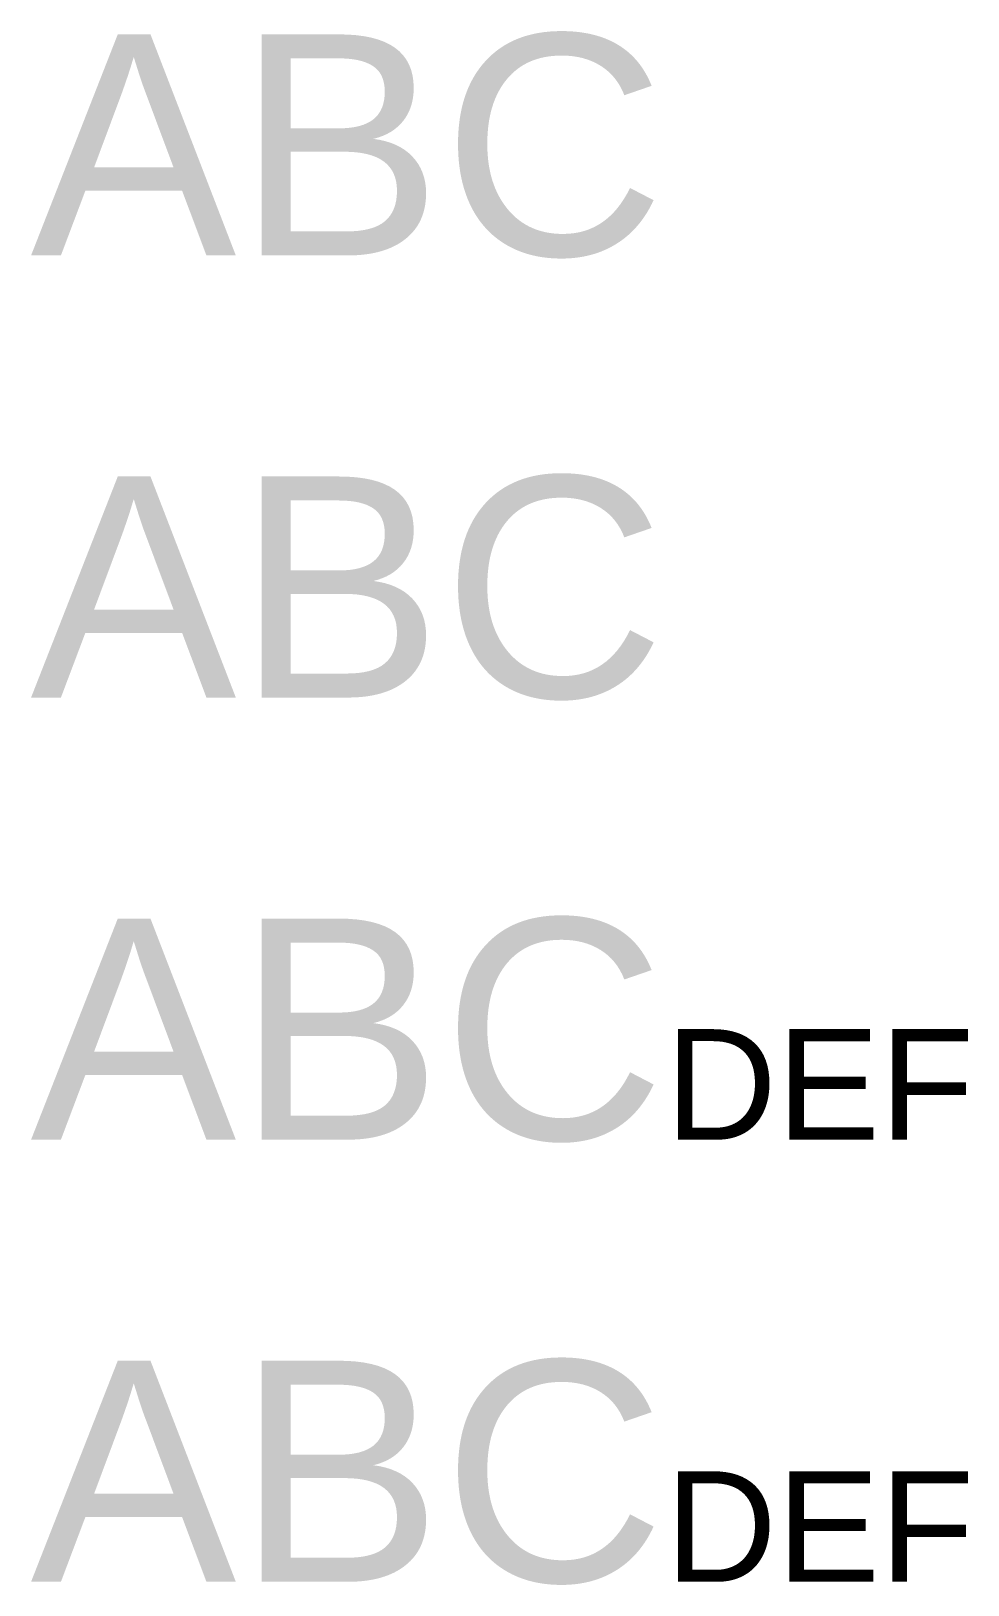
# Model space of a CAD drawing. Header units: millimetres. Extents: x 0 to 42.4, y -10.1 to 60.1.
import ezdxf
from ezdxf.enums import TextEntityAlignment as Align

# ---------------------------------------------------------------- set-up
doc = ezdxf.new("R2010")
doc.units = ezdxf.units.MM
doc.layers.get('0').update_dxf_attribs({"lineweight": 25, "true_color": 0xffffff})
doc.styles.add('textstyle11', font='')
doc.styles.add('textstyle12', font='')
doc.styles.add('textstyle13', font='')
doc.styles.add('textstyle14', font='')
doc.styles.get('textstyle11').set_extended_font_data('Arial')
doc.styles.get('textstyle12').set_extended_font_data('Arial')
doc.styles.get('textstyle13').set_extended_font_data('Arial')
doc.styles.get('textstyle14').set_extended_font_data('Arial')

msp = doc.modelspace()

# ---------------------------------------------------------------- texts
at = {"style": 'textstyle14'}
msp.add_text('ABC', height=10, dxfattribs=at).set_placement((0, 60), align=Align.TOP_LEFT)
at = {"attachment_point": 1}
for s, insert, char_height, style in [('ABC', (0, 40), 10, 'textstyle11'), ('\\H10;ABC\\H5;DEF', (0, 20), 1, 'textstyle12'), ('\\H10;ABC\\H0.5x;DEF', (0, 0), 1, 'textstyle13')]:
    msp.add_mtext(s, dxfattribs=dict(at, insert=insert, char_height=char_height, style=style))

doc.saveas('drawing.dxf')
